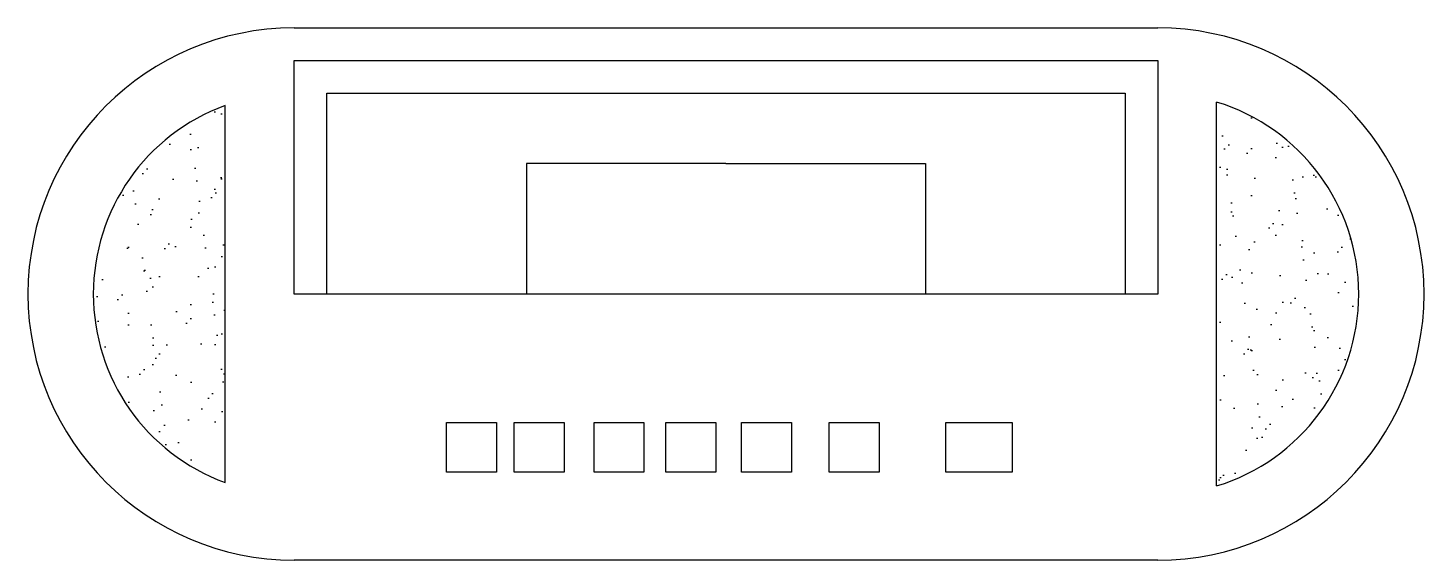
# Model space of a CAD drawing. Header units: millimetres. Extents: x -241.8 to -199, y 848.3 to 864.6.
import ezdxf

# ---------------------------------------------------------------- set-up
doc = ezdxf.new("R2010")
doc.units = ezdxf.units.MM

msp = doc.modelspace()

# ---------------------------------------------------------------- hatches: boundary and pattern name
h = msp.add_hatch()
h.set_pattern_fill('AR-SAND', color=256, scale=0.03, angle=-90, style=0)
h.set_pattern_definition([(307.5, (-1263.8758, 1334.7448), (1.4682397, 0.0480009), [0, -1.15824, 0, -1.2954, 0, -1.23825]), (277.5, (-1263.8758, 1334.7448), (2.1504753, -1.34857), [0, -0.62484, 0, -1.04394, 0, -0.40005]), (237.5, (-1263.8758, 1335.682), (0.0043116, -2.3729771), [0, -0.381, 0, -1.3716, 0, -1.7907]), (227.5, (-1263.8758, 1335.682), (0.668788, -2.2906694), [0, -0.1905, 0, -0.89916, 0, -1.0287])])
h.paths.add_polyline_path([(-235.729, 850.667), (-235.729, 862.208, 0.698936)])
h.paths.add_polyline_path([(-205.396, 862.314), (-205.396, 850.561, 0.739933)])

# ---------------------------------------------------------------- linework, layer by layer
for p, q in [((-233.617, 864.583), (-207.193, 864.583)), ((-233.617, 863.583), (-207.193, 863.583)), ((-233.617, 856.437), (-233.617, 863.583)), ((-207.193, 863.583), (-207.193, 856.437)), ((-232.617, 862.583), (-208.193, 862.583)), ((-232.617, 856.437), (-232.617, 862.583)), ((-208.193, 862.583), (-208.193, 856.437)), ((-235.729, 850.667), (-235.729, 862.208)), ((-205.396, 850.561), (-205.396, 862.314)), ((-226.511, 860.437), (-226.511, 856.437)), ((-220.405, 860.437), (-226.511, 860.437)), ((-220.405, 860.437), (-214.299, 860.437)), ((-214.299, 860.437), (-214.299, 856.437)), ((-207.193, 856.437), (-233.617, 856.437)), ((-207.193, 848.292), (-233.617, 848.292))]:
    msp.add_line(p, q)
for points in [[(-227.429, 850.984), (-228.956, 850.984), (-228.956, 852.509), (-227.429, 852.509)], [(-225.355, 850.984), (-226.883, 850.984), (-226.883, 852.509), (-225.355, 852.509)], [(-222.916, 850.984), (-224.443, 850.984), (-224.443, 852.509), (-222.916, 852.509)], [(-220.72, 850.984), (-222.247, 850.984), (-222.247, 852.509), (-220.72, 852.509)], [(-218.402, 850.984), (-219.93, 850.984), (-219.93, 852.509), (-218.402, 852.509)], [(-215.719, 850.984), (-217.246, 850.984), (-217.246, 852.509), (-215.719, 852.509)], [(-211.646, 850.984), (-213.683, 850.984), (-213.683, 852.509), (-211.646, 852.509)]]:
    msp.add_lwpolyline(points, close=True)
for centre, radius, start, end in [((-233.617, 856.437), 8.145, 90, 270), ((-207.193, 856.437), 8.145, 270, 90), ((-233.617, 856.437), 6.145, 110.0978, 249.9022), ((-207.193, 856.437), 6.145, 287.0021, 72.9979)]:
    msp.add_arc(centre, radius, start, end)

doc.saveas('drawing.dxf')
